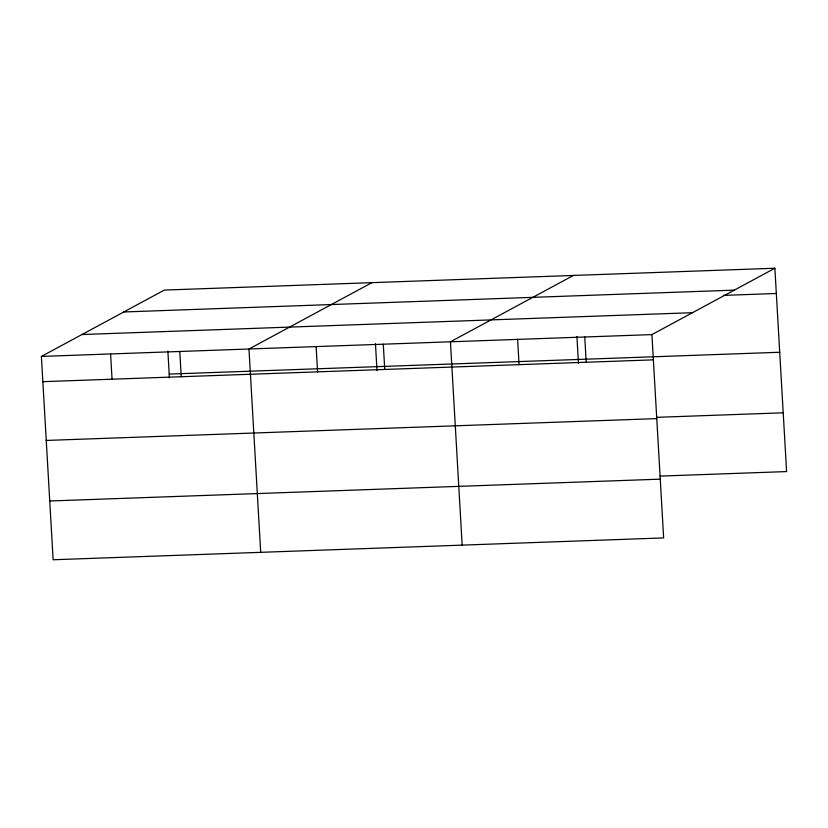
<?xml version="1.0" encoding="UTF-8"?>
<svg xmlns="http://www.w3.org/2000/svg" width="828" height="828" viewBox="0 0 828 828"><rect width="100%" height="100%" fill="white"/><g stroke="black" fill="none" stroke-linecap="round" stroke-linejoin="round"><path stroke-width="1.24" d="M774.873 268.241L651.915 334.595L663.642 537.921L53.127 559.759L41.4 356.423L164.358 290.079L774.873 268.241L786.6 471.577L660.04 476.1M371.938 282.648L248.98 349.002L260.696 552.338M573.411 275.445L450.442 341.798L462.169 545.124M123.786 311.97L734.301 290.142M723.382 295.389L776.333 293.495M81.972 334.533L692.487 312.694M41.4 356.423L651.915 334.595M169.202 374.09L779.717 352.262M42.859 381.677L653.375 359.849M656.645 417.333L783.216 412.81M46.244 440.444L656.759 418.606M49.732 500.992L660.247 479.153M584.754 336.996L586.214 362.25M576.919 336.468L578.472 363.326M517.603 339.397L519.063 364.651M383.292 344.2L384.741 369.454M375.457 343.672L376.999 370.54M316.13 346.601L317.59 371.855M179.779 351.476L181.239 376.73M167.877 351.103L169.429 377.961M110.59 353.949L112.049 379.203"/></g></svg>
